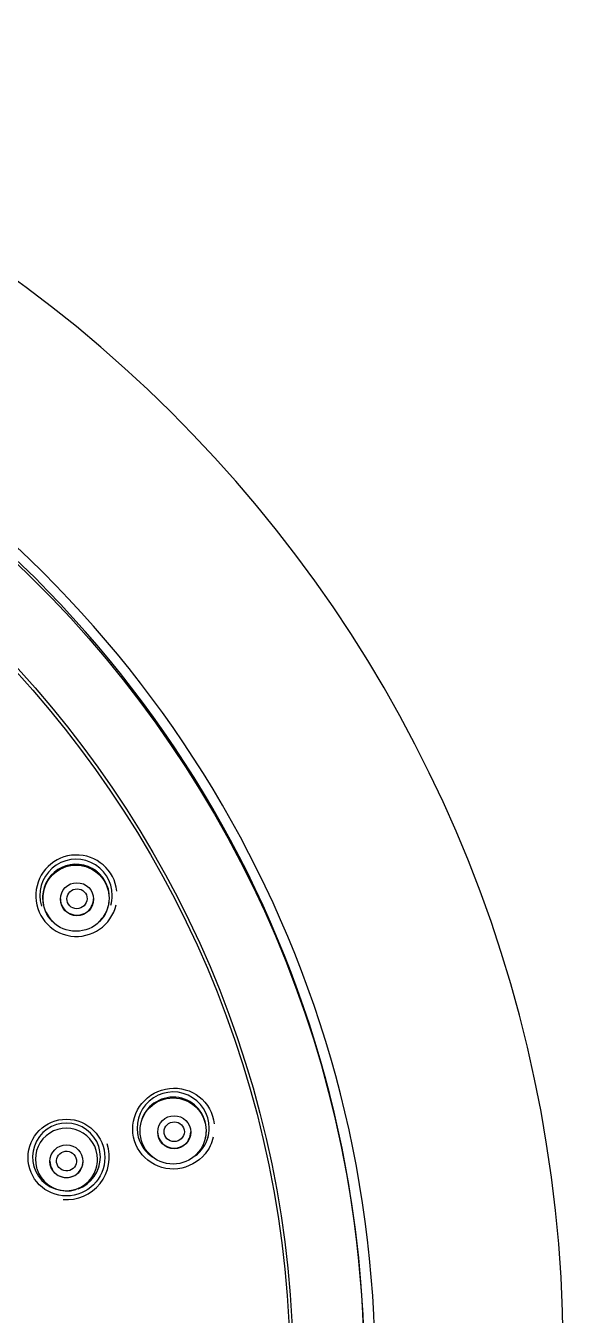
# Model space of a CAD drawing. Header units: millimetres. Extents: x -60 to 7633, y -2614 to 2146.
# Drawn here: x 5544.9 to 5569.3, y 1658.2 to 1716.5 of the extents above; entities that cross this region are included whole.
import ezdxf

# ---------------------------------------------------------------- set-up
doc = ezdxf.new("R2010")
doc.units = ezdxf.units.MM
doc.layers.get('0').update_dxf_attribs({"color": 250})

msp = doc.modelspace()

# ---------------------------------------------------------------- linework, layer by layer
at = {"linetype": 'Continuous'}
for p, q in [((5545.758, 1676.602), (5545.763, 1676.584)), ((5548.638, 1676.6), (5548.648, 1676.635)), ((5550.151, 1666.075), (5550.157, 1666.058)), ((5553.032, 1666.067), (5553.042, 1666.101)), ((5545.415, 1664.813), (5545.423, 1664.786)), ((5548.112, 1664.782), (5548.12, 1664.809))]:
    msp.add_line(p, q, dxfattribs=at)
for centre, radius in [((5547.2, 1677.024), 1.498), ((5547.246, 1676.979), 0.749), ((5551.596, 1666.491), 1.497), ((5546.768, 1665.286), 1.737), ((5551.647, 1666.434), 0.748), ((5546.769, 1665.115), 0.747)]:
    msp.add_circle(centre, radius, dxfattribs=at)
for centre, radius, start, end in [((5509.098, 1656.352), 60.161, 0.4064, 179.5936), ((5547.223, 1677.138), 1.843, 6.44231, 347.03688), ((5547.204, 1677.152), 1.637, 0, 197.12101), ((5547.202, 1677.053), 1.511, 6.41566, 193.27198), ((5547.203, 1677.049), 1.507, 2.01187, 192.98374), ((5547.203, 1677.049), 1.507, 343.89417, 353.47383), ((5547.202, 1677.053), 1.511, 346.32868, 353.35253), ((5547.204, 1677.152), 1.637, 344.25553, 0), ((5547.202, 1677.053), 1.511, 202.90952, 230.13468), ((5547.202, 1677.053), 1.511, 311.65507, 338.31026), ((5551.6, 1666.619), 1.635, 0, 197.09172), ((5551.599, 1666.515), 1.505, 0, 160.36555), ((5546.769, 1665.311), 1.535, 0, 286.10757), ((5546.769, 1665.209), 1.406, 0, 196.25204), ((5551.599, 1666.515), 1.505, 343.88665, 0), ((5551.6, 1666.619), 1.635, 344.29913, 0), ((5546.778, 1665.312), 1.929, 265.18548, 18.06292), ((5551.6, 1666.664), 1.644, 197.21822, 235.81169), ((5551.6, 1666.664), 1.644, 307.42695, 344.08405), ((5546.769, 1665.311), 1.535, 289.97992, 0), ((5546.769, 1665.209), 1.406, 343.38986, 0), ((5546.769, 1665.345), 1.544, 196.55362, 201.27399), ((5546.768, 1665.186), 1.399, 196.44122, 343.36522), ((5546.769, 1665.345), 1.544, 337.39468, 343.48416)]:
    msp.add_arc(centre, radius, start, end, dxfattribs=at)
for centre, major_axis in [((5509.098, 1655.606), (51.65, 0)), ((5509.098, 1655.697), (51.15, 0)), ((5547.246, 1677), (-0.75, 0)), ((5551.647, 1666.455), (-0.75, 0)), ((5546.769, 1665.126), (-0.75, 0))]:
    msp.add_ellipse(centre, major_axis=major_axis, ratio=0.992546, start_param=0, end_param=3.141593, dxfattribs=at)
for centre, major_axis, ratio in [((5509.098, 1655.559), (51.15, 0), 0.992546), ((5509.098, 1655.41), (47.938, 0), 0.992546), ((5509.098, 1655.388), (47.807, 0), 0.992546), ((5547.246, 1677), (-0.425, -0.171), 0.976834), ((5551.647, 1666.455), (-0.451, -0.086), 0.974784), ((5546.77, 1665.127), (-0.449, -0.059), 0.985618)]:
    msp.add_ellipse(centre, major_axis=major_axis, ratio=ratio, dxfattribs=at)
msp.add_open_spline([(5553.415, 1666.202), (5553.349, 1665.931), (5553.223, 1665.675), (5552.743, 1665.086), (5552.286, 1664.835), (5551.331, 1664.724), (5550.833, 1664.861), (5550.074, 1665.463), (5549.828, 1665.917), (5549.73, 1666.871), (5549.883, 1667.368), (5550.495, 1668.113), (5550.949, 1668.361), (5551.915, 1668.471), (5552.408, 1668.333), (5553.158, 1667.745), (5553.41, 1667.296), (5553.458, 1666.812)], degree=3, knots=[0.0528899, 0.0528899, 0.0528899, 0.0528899, 0.125, 0.125, 0.25, 0.25, 0.375, 0.375, 0.5, 0.5, 0.625, 0.625, 0.75, 0.75, 0.875, 0.875, 1, 1, 1, 1], dxfattribs=at)

doc.saveas('drawing.dxf')
